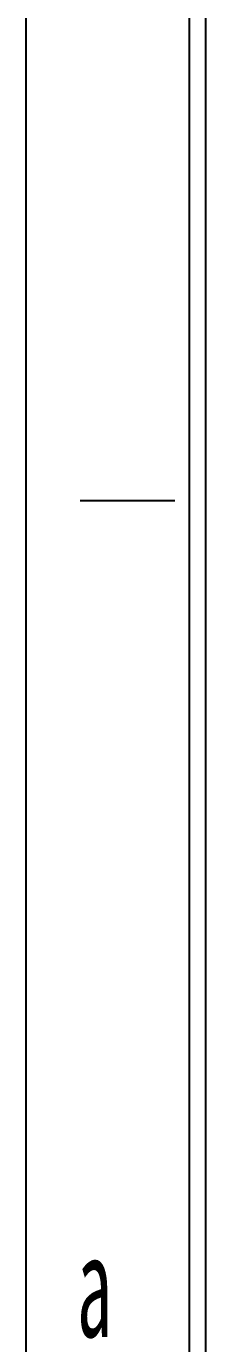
# Model space of a CAD drawing. Header units: millimetres. Extents: x 2 to 295, y 1 to 209.
# Drawn here: x 1.8 to 12.7, y 53.8 to 133.6 of the extents above; entities that cross this region are included whole.
import ezdxf

# ---------------------------------------------------------------- set-up
doc = ezdxf.new("R2010")
doc.units = ezdxf.units.MM
doc.layers.add('SLD-0', color=179, linetype='Continuous')
doc.styles.add('SLDTEXTSTYLE6', font='TXT', dxfattribs={"width": 0.5025})

msp = doc.modelspace()

# ---------------------------------------------------------------- linework, layer by layer
at = {"layer": 'SLD-0'}
for p, q in [((1.812, 1.294), (1.812, 208.674)), ((12.675, 7.219), (12.675, 197.811))]:
    msp.add_line(p, q, dxfattribs=at)
at = {"layer": 'SLD-0', "color": 6, "linetype": 'Continuous'}
for p, q in [((11.687, 6.231), (11.687, 198.799)), ((10.805, 104.853), (5.068, 104.853))]:
    msp.add_line(p, q, dxfattribs=at)

# ---------------------------------------------------------------- texts
at = {"layer": 'SLD-0', "insert": (4.88, 60.423), "char_height": 6.172, "attachment_point": 1, "style": 'SLDTEXTSTYLE6'}
msp.add_mtext('a', dxfattribs=at)

doc.saveas('drawing.dxf')
